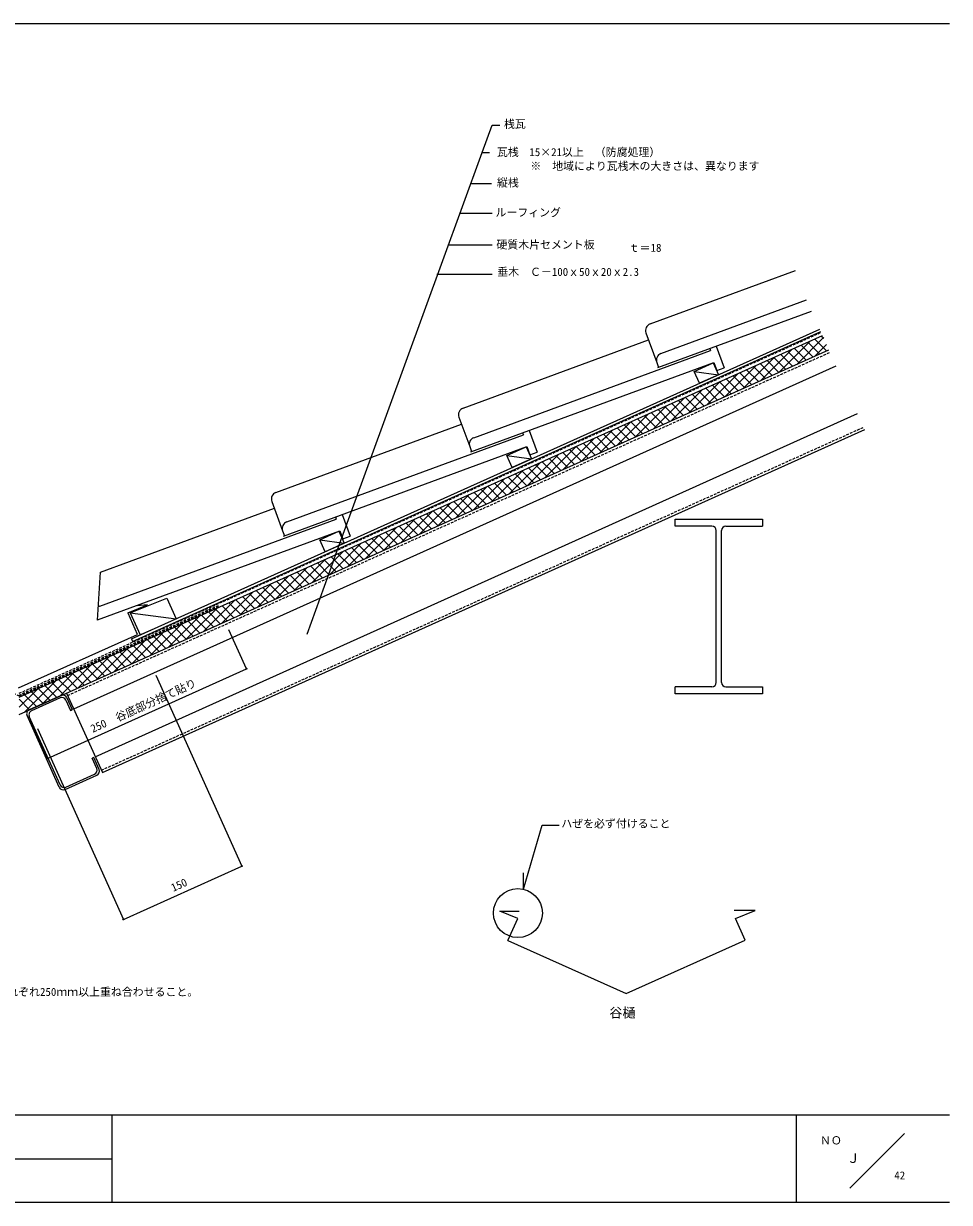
# Model space of a CAD drawing. Units: millimetres, scale not verified. Extents: x -210 to 197, y -138 to 132.
# Drawn here: x -15.3 to 196.8, y -138.4 to 131.6 of the extents above; entities that cross this region are included whole.
import ezdxf
from ezdxf.enums import TextEntityAlignment as Align

# ---------------------------------------------------------------- set-up
doc = ezdxf.new("R2010")
doc.units = ezdxf.units.MM
doc.header["$LTSCALE"] = 0.5
doc.header["$PDMODE"] = 32
doc.header["$PDSIZE"] = 0.25
doc.linetypes.add('DASHED1', pattern=[1.8, 1.2, -0.6])
for name, color, linetype, lineweight in [('0-0', 5, 'Continuous', 18), ('1-0', 3, 'Continuous', 18), ('1-1', 4, 'Continuous', 18), ('1-2', 7, 'Continuous', 18), ('1-3', 7, 'Continuous', 18), ('1-5', 7, 'Continuous', 18), ('1-B', 3, 'Continuous', 18), ('1-C', 7, 'Continuous', 18)]:
    doc.layers.add(name, color=color, linetype=linetype, lineweight=lineweight)
doc.styles.add('ＭＳ ゴシック', font='')
doc.styles.get('ＭＳ ゴシック').set_extended_font_data('MS Gothic')

msp = doc.modelspace()

# ---------------------------------------------------------------- linework, layer by layer
at = {"layer": '0-0'}
for p, q in [((-203.2432, 131.6351), (196.7568, 131.6351)), ((196.7568, -118.3649), (-203.2433, -118.3649)), ((4.8649, -118.3649), (4.8649, -138.3649)), ((161.7568, -138.3649), (161.7568, -118.3649)), ((186.4865, -122.5541), (173.9189, -135.1216)), ((-72.973, -128.3649), (4.8649, -128.3649)), ((196.7568, -138.3649), (-203.2432, -138.3649))]:
    msp.add_line(p, q, dxfattribs=at)
at = {"layer": '1-0', "color": 7}
for p, q in [((-16.3256, -22.6303), (167.6931, 60.1781)), ((9.3749, -9.3106), (167.0366, 61.6372)), ((9.6211, -9.8577), (167.2828, 61.0901)), ((-16.3256, -26.578), (169.1704, 56.8952)), ((-3.8318, -25.3421), (170.8119, 53.2475)), ((1.0926, -36.2852), (175.7363, 42.3044)), ((2.7341, -39.9329), (177.3778, 38.6567)), ((-5.4732, -21.6945), (2.7341, -39.9329))]:
    msp.add_line(p, q, dxfattribs=at)
at = {"layer": '1-0', "color": 7, "linetype": 'DASHED1'}
for p, q in [((-5.227, -22.2416), (169.4167, 56.3481)), ((2.4878, -39.3857), (177.1316, 39.2039))]:
    msp.add_line(p, q, dxfattribs=at)
at = {"layer": '1-0'}
for p, q in [((133.9541, 18.1082), (153.9542, 18.1082)), ((133.9541, 16.5082), (133.9541, 18.1082)), ((142.3542, 16.5082), (133.9541, 16.5082)), ((145.5541, 16.5082), (153.9542, 16.5082)), ((153.9542, 18.1082), (153.9542, 16.5082)), ((143.3542, -19.2918), (143.3542, 15.5082)), ((144.5541, -19.2918), (144.5541, 15.5082)), ((142.3542, -20.2918), (133.9541, -20.2918)), ((145.5541, -20.2918), (153.9542, -20.2918)), ((153.9542, -20.2918), (153.9542, -21.8918)), ((-6.7346, -22.2621), (-14.03, -25.545)), ((-6.9353, -22.791), (-13.501, -25.7456)), ((-5.613, -23.2926), (-4.546, -25.6636)), ((-5.4123, -22.7637), (-4.1812, -25.4994)), ((-7.145, -43.2819), (-14.5315, -26.8673)), ((-4.546, -25.6636), (-4.1812, -25.4994)), ((-6.9443, -42.753), (-14.0026, -27.0679)), ((0.7431, -36.4425), (0.3784, -36.6066)), ((1.4453, -38.9776), (0.3784, -36.6066)), ((1.9742, -39.1782), (0.7431, -36.4425)), ((-5.6221, -43.2545), (0.9437, -40.2999)), ((-5.8227, -43.7834), (1.4727, -40.5005))]:
    msp.add_line(p, q, dxfattribs=at)
msp.add_lwpolyline([(153.9542, -21.8918), (133.9541, -21.8918), (133.9541, -20.2918)], dxfattribs=at)
for centre, start, end in [((142.3542, 15.5082), 0, 90), ((145.5541, 15.5082), 90, 180), ((142.3542, -19.2918), 270, 0), ((145.5541, -19.2918), 180, 270), ((-6.5249, -23.7029), 24.22774, 114.22774), ((-6.3243, -23.174), 24.22774, 114.22774), ((-13.6196, -26.4569), 114.22774, 204.22774), ((-13.0907, -26.6575), 114.22774, 204.22774), ((0.5334, -39.388), 294.22774, 24.22774), ((1.0623, -39.5886), 294.22774, 24.22774), ((-6.0324, -42.3426), 204.22774, 294.22774), ((-6.233, -42.8715), 204.22774, 294.22774)]:
    msp.add_arc(centre, 1, start, end, dxfattribs=at)
at = {"layer": '1-1', "color": 3, "linetype": 'DASHED1'}
msp.add_line((-16.3256, -21.753), (167.3649, 60.9077), dxfattribs=at)
at = {"layer": '1-1'}
for p, q in [((161.7711, 53.5655), (167.9075, 59.7019)), ((167.4711, 60.0782), (167.9566, 59.5926)), ((153.543, 49.8628), (160.7207, 57.0405)), ((157.6571, 51.7142), (164.8347, 58.8918)), ((161.2291, 57.2693), (163.9516, 54.5467)), ((162.7896, 57.9715), (165.5122, 55.249)), ((164.35, 58.6737), (167.0726, 55.9512)), ((165.8852, 55.4168), (168.6097, 58.1413)), ((165.9106, 59.376), (168.6331, 56.6534)), ((149.4289, 48.0115), (156.6066, 55.1892)), ((154.987, 54.4604), (157.7096, 51.7378)), ((156.5475, 55.1626), (159.2701, 52.44)), ((158.108, 55.8648), (160.8306, 53.1423)), ((159.6685, 56.5671), (162.3911, 53.8445)), ((141.2008, 44.3089), (148.3785, 51.4865)), ((145.3149, 46.1602), (152.4925, 53.3379)), ((148.745, 51.6514), (151.4676, 48.9289)), ((150.3055, 52.3537), (153.0281, 49.6311)), ((151.866, 53.0559), (154.5886, 50.3333)), ((153.4265, 53.7581), (156.1491, 51.0356)), ((137.0868, 42.4575), (144.2644, 49.6352)), ((142.503, 48.8425), (145.2255, 46.12)), ((144.0635, 49.5448), (146.7861, 46.8222)), ((145.624, 50.247), (148.3466, 47.5244)), ((147.1845, 50.9492), (149.9071, 48.2267)), ((128.8587, 38.7549), (136.0363, 45.9325)), ((132.9727, 40.6062), (140.1504, 47.7839)), ((136.261, 46.0336), (138.9835, 43.3111)), ((137.8215, 46.7359), (140.544, 44.0133)), ((139.382, 47.4381), (142.1045, 44.7155)), ((140.9425, 48.1403), (143.665, 45.4177)), ((124.7446, 36.9036), (131.9222, 44.0812)), ((130.0189, 43.2247), (132.7415, 40.5022)), ((131.5794, 43.9269), (134.302, 41.2044)), ((133.1399, 44.6292), (135.8625, 41.9066)), ((134.7004, 45.3314), (137.423, 42.6088)), ((120.6306, 35.0522), (127.8082, 42.2299)), ((125.3374, 41.118), (128.06, 38.3955)), ((126.8979, 41.8203), (129.6205, 39.0977)), ((128.4584, 42.5225), (131.181, 39.7999)), ((112.4024, 31.3496), (119.58, 38.5272)), ((116.5164, 33.2009), (123.6941, 40.3786)), ((119.0954, 38.3091), (121.8179, 35.5866)), ((120.6559, 39.0113), (123.3784, 36.2888)), ((122.2164, 39.7136), (124.9389, 36.991)), ((123.7769, 40.4158), (126.4995, 37.6932)), ((108.2883, 29.4982), (115.4659, 36.6759)), ((112.8533, 35.5002), (115.5759, 32.7776)), ((114.4138, 36.2024), (117.1364, 33.4799)), ((115.9744, 36.9047), (118.6969, 34.1821)), ((117.5349, 37.6069), (120.2574, 34.8843)), ((100.0601, 25.7955), (107.2378, 32.9732)), ((104.1742, 27.6469), (111.3518, 34.8245)), ((106.6113, 32.6913), (109.3339, 29.9687)), ((108.1718, 33.3935), (110.8944, 30.671)), ((109.7323, 34.0958), (112.4549, 31.3732)), ((111.2928, 34.798), (114.0154, 32.0754)), ((95.946, 23.9442), (103.1237, 31.1219)), ((100.3693, 29.8824), (103.0918, 27.1598)), ((101.9298, 30.5846), (104.6523, 27.8621)), ((103.4903, 31.2868), (106.2129, 28.5643)), ((105.0508, 31.9891), (107.7734, 29.2665)), ((87.7179, 20.2415), (94.8955, 27.4192)), ((91.8319, 22.0929), (99.0096, 29.2705)), ((94.1272, 27.0735), (96.8498, 24.3509)), ((95.6878, 27.7757), (98.4103, 25.0531)), ((97.2483, 28.4779), (99.9708, 25.7554)), ((98.8088, 29.1802), (101.5313, 26.4576)), ((83.6038, 18.3902), (90.7815, 25.5679)), ((89.4457, 24.9668), (92.1683, 22.2442)), ((91.0062, 25.669), (93.7288, 22.9465)), ((92.5667, 26.3712), (95.2893, 23.6487)), ((75.3756, 14.6875), (82.5533, 21.8652)), ((79.4897, 16.5389), (86.6674, 23.7165)), ((83.2037, 22.1579), (85.9263, 19.4353)), ((84.7642, 22.8601), (87.4868, 20.1375)), ((86.3247, 23.5623), (89.0473, 20.8398)), ((87.8852, 24.2646), (90.6078, 21.542)), ((71.2615, 12.8362), (78.4392, 20.0138)), ((76.9617, 19.349), (79.6842, 16.6264)), ((78.5222, 20.0512), (81.2447, 17.3286)), ((80.0827, 20.7534), (82.8052, 18.0309)), ((81.6432, 21.4557), (84.3658, 18.7331)), ((63.0334, 9.1335), (70.2111, 16.3112)), ((67.1474, 10.9849), (74.3251, 18.1625)), ((70.7196, 16.54), (73.4422, 13.8175)), ((72.2801, 17.2423), (75.0027, 14.5197)), ((73.8406, 17.9445), (76.5632, 15.2219)), ((75.4012, 18.6467), (78.1237, 15.9242)), ((58.9193, 7.2822), (66.097, 14.4598)), ((64.4776, 13.7311), (67.2002, 11.0086)), ((66.0381, 14.4334), (68.7607, 11.7108)), ((67.5986, 15.1356), (70.3212, 12.413)), ((69.1591, 15.8378), (71.8817, 13.1153)), ((54.8052, 5.4309), (61.9829, 12.6085)), ((58.2356, 10.9222), (60.9582, 8.1997)), ((59.7961, 11.6244), (62.5187, 8.9019)), ((61.3566, 12.3267), (64.0792, 9.6041)), ((62.9171, 13.0289), (65.6397, 10.3063)), ((46.5771, 1.7282), (53.7548, 8.9058)), ((50.6912, 3.5795), (57.8689, 10.7572)), ((51.9936, 8.1133), (54.7161, 5.3907)), ((53.5541, 8.8155), (56.2766, 6.093)), ((55.1146, 9.5178), (57.8371, 6.7952)), ((56.6751, 10.22), (59.3977, 7.4974)), ((42.463, -0.1232), (49.6407, 7.0545)), ((47.312, 6.0066), (50.0346, 3.2841)), ((48.8725, 6.7089), (51.5951, 3.9863)), ((50.4331, 7.4111), (53.1556, 4.6885)), ((34.2348, -3.8258), (41.4125, 3.3518)), ((38.3489, -1.9745), (45.5266, 5.2032)), ((41.07, 3.1977), (43.7926, 0.4752)), ((42.6305, 3.8999), (45.3531, 1.1774)), ((44.191, 4.6022), (46.9136, 1.8796)), ((45.7515, 5.3044), (48.4741, 2.5818)), ((30.1208, -5.6772), (37.2984, 1.5005)), ((34.828, 0.3888), (37.5506, -2.3338)), ((36.3885, 1.091), (39.1111, -1.6315)), ((37.949, 1.7933), (40.6716, -0.9293)), ((39.5095, 2.4955), (42.2321, -0.2271)), ((21.8926, -9.3798), (29.0703, -2.2022)), ((26.0067, -7.5285), (33.1844, -0.3508)), ((28.586, -2.4201), (31.3085, -5.1427)), ((30.1465, -1.7179), (32.869, -4.4404)), ((31.707, -1.0156), (34.4295, -3.7382)), ((33.2675, -0.3134), (35.99, -3.036)), ((17.7785, -11.2312), (24.9562, -4.0535)), ((22.3439, -5.229), (25.0665, -7.9516)), ((23.9044, -4.5268), (26.627, -7.2494)), ((25.4649, -3.8246), (28.1875, -6.5471)), ((27.0255, -3.1223), (29.748, -5.8449)), ((9.5504, -14.9339), (16.728, -7.7562)), ((13.6644, -13.0825), (20.8421, -5.9048)), ((16.1019, -8.0379), (18.8245, -10.7605)), ((17.6624, -7.3357), (20.385, -10.0583)), ((19.2229, -6.6335), (21.9455, -9.356)), ((20.7834, -5.9313), (23.506, -8.6538)), ((5.4363, -16.7852), (12.6139, -9.6075)), ((11.4204, -10.1446), (14.1429, -12.8672)), ((12.9809, -9.4424), (15.7034, -12.165)), ((14.5414, -8.7402), (17.264, -11.4627)), ((-2.7919, -20.4878), (4.3858, -13.3102)), ((1.3222, -18.6365), (8.4999, -11.4589)), ((5.1783, -12.9535), (7.9009, -15.6761)), ((6.7389, -12.2513), (9.4614, -14.9739)), ((8.2994, -11.5491), (11.0219, -14.2716)), ((9.8599, -10.8469), (12.5824, -13.5694)), ((-6.906, -22.3392), (0.2717, -15.1615)), ((-1.0637, -15.7624), (1.6589, -18.485)), ((0.4968, -15.0602), (3.2194, -17.7828)), ((2.0573, -14.358), (4.7799, -17.0806)), ((3.6179, -13.6558), (6.3404, -16.3783)), ((-15.1341, -26.0419), (-7.9564, -18.8642)), ((-11.02, -24.1905), (-3.8424, -17.0129)), ((-7.3057, -18.5714), (-4.5831, -21.2939)), ((-5.7452, -17.8691), (-3.0226, -20.5917)), ((-4.1847, -17.1669), (-1.4621, -19.8895)), ((-2.6242, -16.4647), (0.0984, -19.1872)), ((-16.3256, -24.9706), (-12.0705, -20.7155)), ((-13.5477, -21.3803), (-10.8252, -24.1028)), ((-11.9872, -20.678), (-9.2647, -23.4006)), ((-10.4267, -19.9758), (-7.7042, -22.6984)), ((-8.8662, -19.2736), (-6.1436, -21.9961)), ((-16.3256, -23.1279), (-13.9462, -25.5073)), ((-15.1082, -22.0825), (-12.3857, -24.8051))]:
    msp.add_line(p, q, dxfattribs=at)
at = {"layer": '1-1', "color": 7}
for p, q in [((139.4848, 49.2389), (138.2537, 51.9747)), ((138.2537, 51.9747), (143.862, 51.2086)), ((138.2537, 51.9747), (143.862, 51.2086)), ((138.2537, 51.9747), (143.862, 51.2086)), ((95.3933, 32.6875), (101.0017, 31.9215)), ((95.3933, 32.6875), (101.0017, 31.9215)), ((95.3933, 32.6875), (101.0017, 31.9215)), ((95.3934, 32.6875), (99.7706, 34.6573)), ((95.3934, 32.6875), (101.0017, 31.9215)), ((52.5331, 13.4004), (56.9103, 15.3701)), ((52.533, 13.4004), (58.1414, 12.6344)), ((52.5331, 13.4004), (58.1414, 12.6344)), ((1.5787, -4.9756), (2.3006, 5.9547)), ((9.6727, -5.8868), (9.6727, -5.8868)), ((15.281, -6.6528), (10.9038, -8.6225))]:
    msp.add_line(p, q, dxfattribs=at)
for points in [[(139.4848, 49.2389), (138.2537, 51.9747), (142.6309, 53.9444), (143.862, 51.2086)], [(139.4848, 49.2389), (138.2537, 51.9747), (142.6309, 53.9444), (143.862, 51.2086)], [(96.6245, 29.9517), (95.3933, 32.6875), (99.7706, 34.6573), (101.0017, 31.9215)], [(96.6245, 29.9517), (95.3933, 32.6875), (99.7706, 34.6573), (101.0017, 31.9215)], [(53.7641, 10.6646), (52.533, 13.4004), (56.9103, 15.3701), (58.1414, 12.6344)], [(53.7641, 10.6646), (52.5331, 13.4004), (56.9103, 15.3701), (58.1414, 12.6344)]]:
    msp.add_lwpolyline(points, close=True, dxfattribs=at)
for points in [[(142.6309, 53.9444), (143.862, 51.2087), (139.4848, 49.2389)], [(95.3933, 32.6875), (99.7706, 34.6573), (101.0017, 31.9215)], [(95.3934, 32.6875), (99.7706, 34.6573), (101.0017, 31.9215)]]:
    msp.add_lwpolyline(points, dxfattribs=at)
at = {"layer": '1-2'}
for p, q in [((9.1173, -3.3392), (17.4745, 0.0209)), ((17.4745, 0.0209), (19.6026, -4.7081)), ((9.1173, -3.3392), (11.3953, -8.4014)), ((9.1173, -3.3392), (19.6026, -4.7081)), ((9.3749, -9.3106), (9.6211, -9.8577)), ((99.1993, -66.6329), (103.4854, -51.9374)), ((103.4854, -51.9374), (107.3291, -51.9374)), ((99.1993, -66.6329), (99.1993, -62.8566))]:
    msp.add_line(p, q, dxfattribs=at)
at = {"layer": '1-2', "color": 3}
for p, q in [((93.7764, -71.6716), (98.1905, -71.6716)), ((97.8596, -73.3133), (93.7764, -71.6716)), ((152.2252, -71.4979), (147.4402, -71.4979)), ((95.5973, -78.3404), (97.8596, -73.3133)), ((147.7864, -73.4265), (147.7316, -73.3047))]:
    msp.add_line(p, q, dxfattribs=at)
for points in [[(-16.4542, -20.5392), (10.7902, -8.2792), (8.6013, -3.415), (8.5464, -3.2932), (13.0401, -1.4865), (10.7189, -1.7011)], [(149.9753, -78.2906), (147.7316, -73.3047), (152.2252, -71.4979)], [(95.5973, -78.3404), (122.731, -90.5506), (149.9753, -78.2906)]]:
    msp.add_lwpolyline(points, dxfattribs=at)
at = {"layer": '1-2'}
msp.add_circle((97.911, -72.0897), 5.6068, dxfattribs=at)
at = {"layer": '1-3'}
for p, q in [((89.717, 102.072), (91.3738, 102.072)), ((87.1446, 95.0045), (91.8338, 95.0045)), ((91.9871, 88.1049), (84.6334, 88.1049)), ((91.9871, 80.8987), (82.0105, 80.8987)), ((35.7301, -16.1355), (31.7237, -7.2322)), ((-9.8659, -36.6537), (35.7301, -16.1355)), ((14.9796, -17.589), (34.6637, -61.3316)), ((-9.8659, -36.6537), (-13.8724, -27.7504)), ((-12.1362, -29.7911), (7.548, -73.5337)), ((7.548, -73.5337), (34.6637, -61.3316))]:
    msp.add_line(p, q, dxfattribs=at)
at = {"layer": '1-3', "color": 3, "linetype": 'DASHED1'}
msp.add_line((-16.3681, -22.1745), (29.4198, -1.5699), dxfattribs=at)
at = {"layer": '1-3'}
for points in [[(89.717, 102.072), (91.9962, 108.3342), (93.7786, 108.3342)], [(55.5452, 8.186), (80.7258, 77.369), (89.717, 102.072)]]:
    msp.add_lwpolyline(points, dxfattribs=at)
at = {"layer": '1-3', "linetype": 'DASHED1'}
msp.add_lwpolyline([(29.3307, -1.9146), (-16.2653, -22.4328), (-61.8614, -1.9146)], dxfattribs=at)
at = {"layer": '1-3'}
for p in [(35.7301, -16.1355), (-9.8659, -36.6537), (34.6637, -61.3316), (7.548, -73.5337)]:
    msp.add_point(p, dxfattribs=at)
at = {"layer": '1-5'}
for p, q in [((79.3499, 74.2264), (91.9871, 74.2264)), ((55.5452, 8.186), (49.54, -8.3133))]:
    msp.add_line(p, q, dxfattribs=at)
at = {"layer": '1-B'}
for p, q in [((130.6845, 56.0887), (164.0131, 68.356)), ((129.9682, 52.8414), (165.1649, 65.7963)), ((87.8309, 36.7867), (142.0293, 56.7356)), ((141.8514, 57.2153), (142.0226, 56.7504)), ((141.8515, 57.2153), (142.0226, 56.7504)), ((141.8525, 57.2157), (142.0293, 56.7356)), ((143.3541, 57.7684), (145.1888, 52.7837)), ((87.1146, 33.5394), (142.8087, 54.0388)), ((129.7356, 54.0345), (130.153, 52.9007)), ((142.8087, 54.0388), (143.4996, 52.1619)), ((143.4996, 52.1619), (145.1888, 52.7837)), ((98.9979, 37.9133), (99.169, 37.4484)), ((98.9979, 37.9133), (99.169, 37.4484)), ((100.4993, 38.466), (102.3285, 33.4965)), ((100.4994, 38.466), (102.3285, 33.4965)), ((44.9706, 17.4996), (99.169, 37.4484)), ((44.2543, 14.2523), (99.9484, 34.7517)), ((86.882, 34.7325), (87.2994, 33.5987)), ((99.9484, 34.7517), (100.6393, 32.8748)), ((99.9484, 34.7517), (100.6393, 32.8748)), ((100.6393, 32.8748), (102.3285, 33.4965)), ((100.6393, 32.8748), (102.3285, 33.4965)), ((57.639, 19.1788), (59.4682, 14.2094)), ((2.1103, -1.7876), (56.3086, 18.1613)), ((56.1375, 18.6262), (56.3086, 18.1613)), ((1.5759, -4.9679), (57.0881, 15.4645)), ((44.0217, 15.4454), (44.4391, 14.3115)), ((57.0881, 15.4645), (57.779, 13.5876)), ((57.779, 13.5876), (59.4682, 14.2094))]:
    msp.add_line(p, q, dxfattribs=at)
for centre, end in [((131.2372, 54.5872), 200.20738), ((88.3835, 35.2852), 200.20738), ((45.5232, 15.998), 200.20738), ((2.6629, -3.2891), 123.57088)]:
    msp.add_arc(centre, 1.6, 110.2068, end, dxfattribs=at)
at = {"layer": '1-C'}
for p, q in [((128.1975, 62.8456), (161.5261, 75.1129)), ((127.2487, 60.7914), (129.7356, 54.0345)), ((85.3439, 43.5435), (127.8399, 59.1851)), ((84.395, 41.4893), (86.882, 34.7325)), ((42.4836, 24.2564), (84.9806, 39.8984)), ((41.5347, 22.2022), (44.0217, 15.4454)), ((2.3006, 5.9547), (42.1203, 20.6112))]:
    msp.add_line(p, q, dxfattribs=at)
for centre, start in [((128.7502, 61.344), 110.20749), ((85.8966, 42.042), 110.20749), ((43.0362, 22.7549), 110.20723)]:
    msp.add_arc(centre, 1.6, start, 200.20695, dxfattribs=at)

# ---------------------------------------------------------------- texts
at = {"layer": '0-0', "color": 7, "style": 'ＭＳ ゴシック'}
for s, height, p in [('ＮＯ', 1.833, (167.1021, -125.6345)), ('Ｊ', 2.199, (173.238, -129.9766))]:
    msp.add_text(s, height=height, dxfattribs=at).set_placement(p, align=Align.BOTTOM_LEFT)
at = {"layer": '1-1', "color": 7, "style": 'ＭＳ ゴシック'}
for s, p in [('ルーフィング', (92.7759, 86.9056)), ('硬質木片セメント板', (92.9806, 79.5381)), ('ｔ＝18', (123.2996, 78.808))]:
    msp.add_text(s, height=1.833, dxfattribs=at).set_placement(p, align=Align.BOTTOM_LEFT)
at = {"layer": '1-2', "style": 'ＭＳ ゴシック'}
for s, height, p in [('ハぜを必ず付けること', 1.833, (107.8482, -53.0612)), ('谷樋', 2.199, (118.8598, -96.6629))]:
    msp.add_text(s, height=height, dxfattribs=at).set_placement(p, align=Align.BOTTOM_LEFT)
at = {"layer": '1-3', "style": 'ＭＳ ゴシック'}
for s, p in [('桟瓦', (94.7201, 107.166)), ('15×21以上\u3000（防腐処理）', (100.5331, 100.727)), ('※\u3000地域により瓦桟木の大きさは、異なります', (100.764, 97.5399)), ('谷部分のルーフィングは、両方向へそれぞれ250ｍｍ以上重ね合わせること。', (-61.559, -91.6133)), ('42', (184.1261, -133.6448))]:
    msp.add_text(s, height=1.833, dxfattribs=at).set_placement(p, align=Align.BOTTOM_LEFT)
for s, p in [('250\u3000谷底部分捨て貼り', (0.7579, -31.3247)), ('150', (19.1908, -67.7461))]:
    msp.add_text(s, height=1.833, rotation=24.228, dxfattribs=at).set_placement(p, align=Align.BOTTOM_LEFT)
at = {"layer": '1-5', "style": 'ＭＳ ゴシック'}
for s, p in [('瓦桟\u3000', (93.1118, 100.7367)), ('縦桟', (93.1133, 93.7367)), ('垂木\u3000Ｃ－100ｘ50ｘ20ｘ2.3', (93.1852, 73.2963))]:
    msp.add_text(s, height=1.833, dxfattribs=at).set_placement(p, align=Align.BOTTOM_LEFT)

doc.saveas('drawing.dxf')
